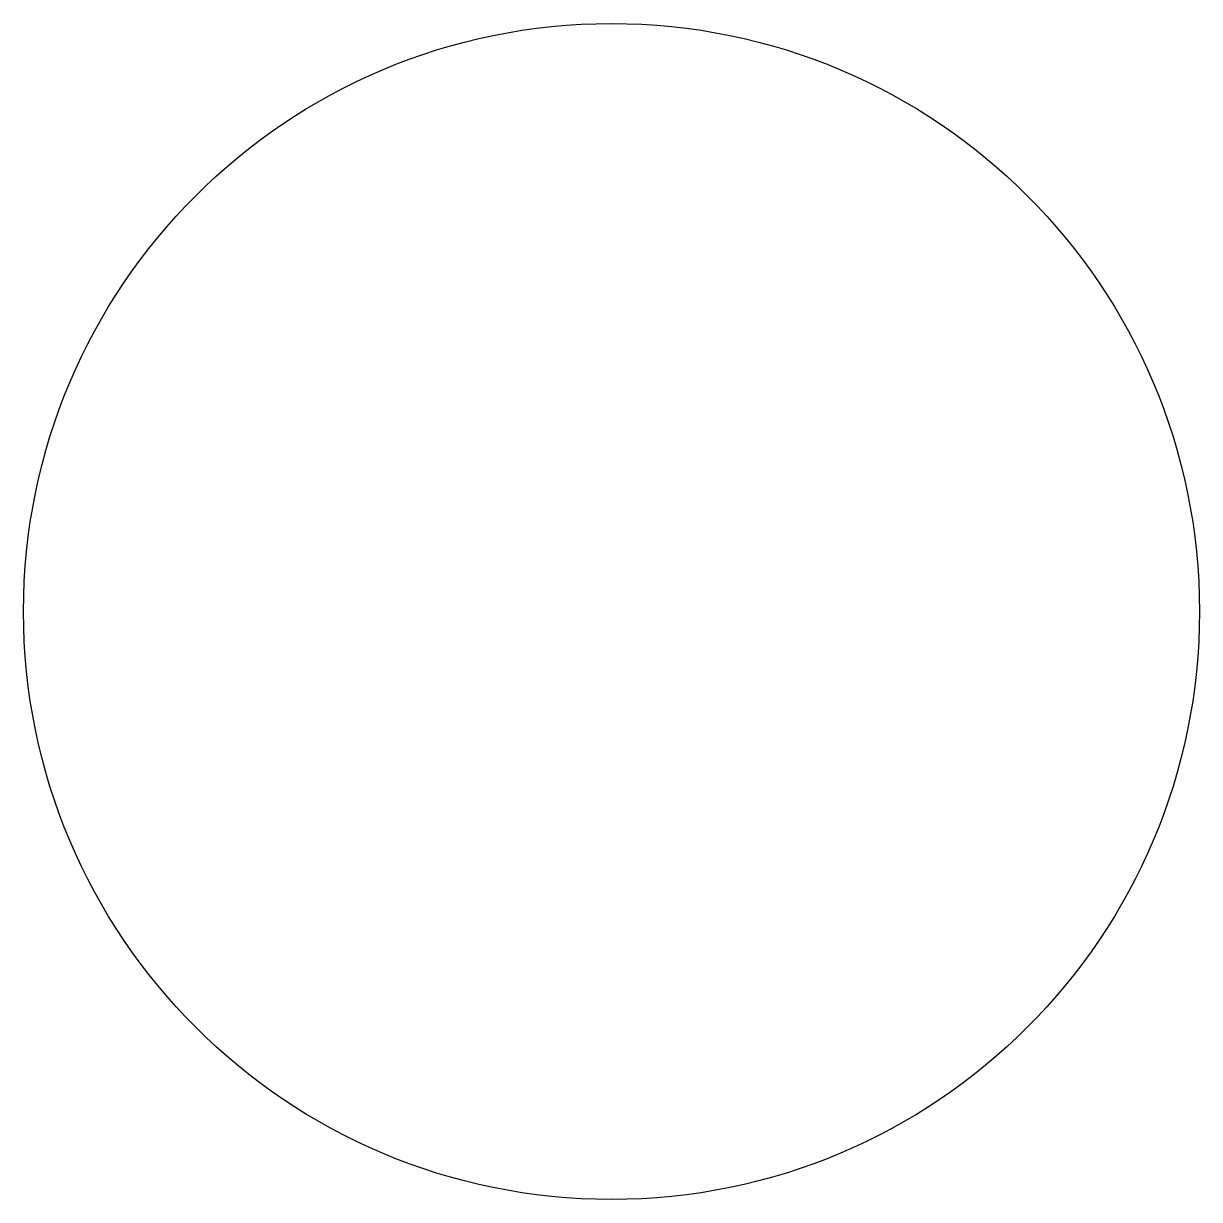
# Model space of a CAD drawing. Extents: x -19.2 to 19.2, y -19.2 to 19.2.
import ezdxf

# ---------------------------------------------------------------- set-up
doc = ezdxf.new("R2010")
doc.units = 0
doc.layers.add('Layer1', color=6, linetype='Continuous')

msp = doc.modelspace()

# ---------------------------------------------------------------- linework, layer by layer
at = {"layer": 'Layer1'}
msp.add_circle((0, 0), 19.22, dxfattribs=at)

doc.saveas('drawing.dxf')
